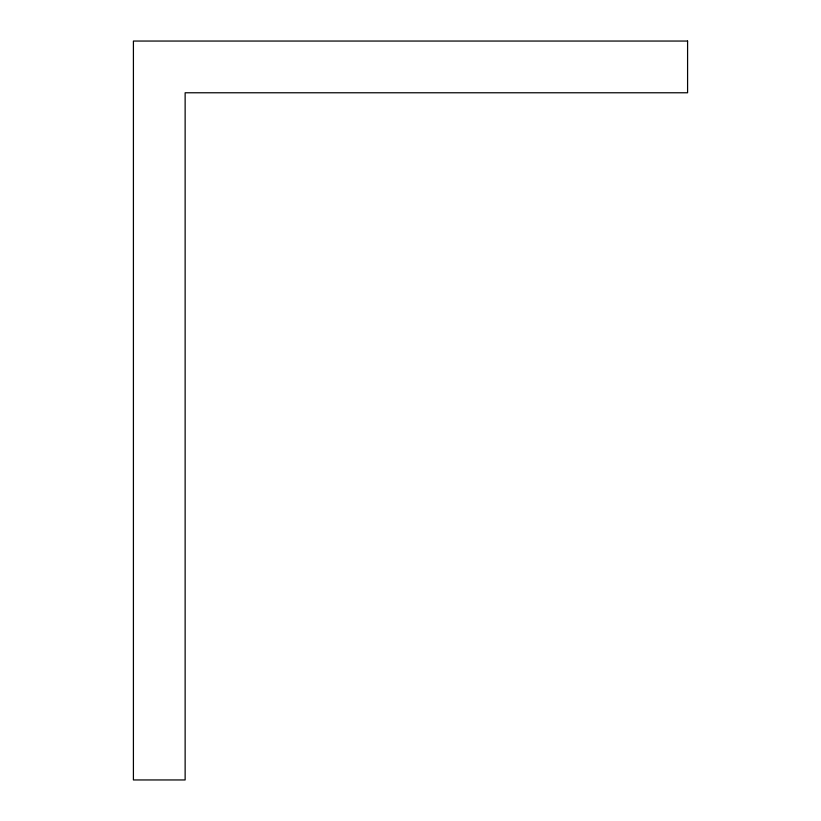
<?xml version="1.0" encoding="UTF-8"?>
<svg xmlns="http://www.w3.org/2000/svg" width="821" height="821" viewBox="0 0 821 821"><rect width="100%" height="100%" fill="white"/><g stroke="black" fill="none" stroke-linecap="round" stroke-linejoin="round"><path stroke-width="1.23" d="M687.588 41.05L133.413 41.05L133.413 779.95L185.136 779.95L185.136 92.773L687.588 92.773L687.588 41.05"/></g></svg>
